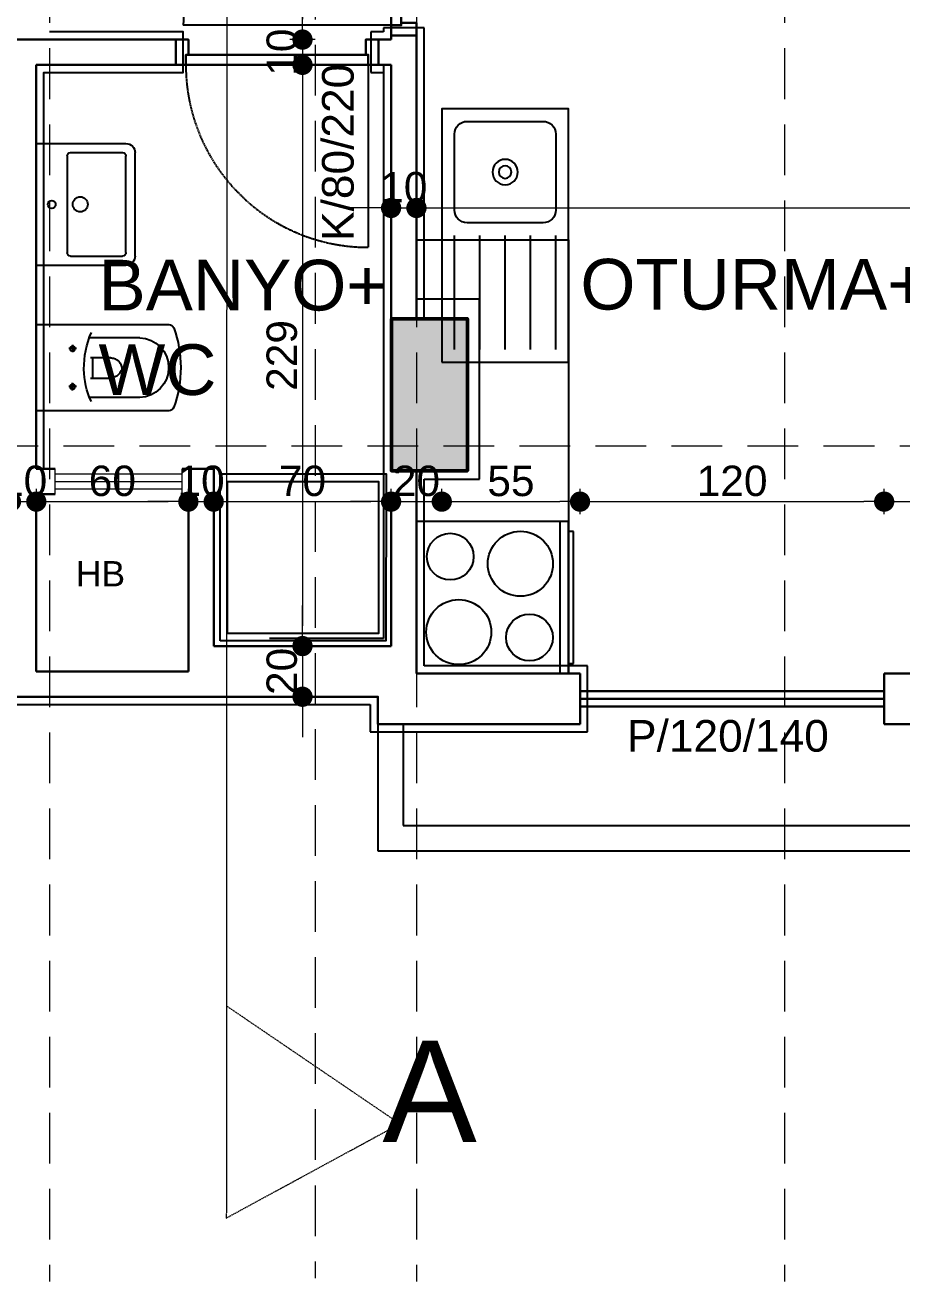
# Model space of a CAD drawing. Header units: millimetres. Extents: x 38129 to 72024, y -56282 to 16512.
# Drawn here: x 51664.1 to 52010.1, y -45279.7 to -44784.6 of the extents above; entities that cross this region are included whole.
import ezdxf

# ---------------------------------------------------------------- set-up
doc = ezdxf.new("R2010")
doc.units = ezdxf.units.MM
doc.linetypes.add('CENTER2', pattern=[1.125, 0.75, -0.125, 0.125, -0.125])
doc.linetypes.add('HIDDEN', pattern=[0.375, 0.25, -0.125])
for name, color, linetype, lineweight in [('AKS', 55, 'HIDDEN', 0), ('COLUMN4', 3, 'Continuous', 50), ('DIŞÖLÇÜ', 37, 'Continuous', 0), ('DUVAR', 255, 'Continuous', 30), ('KAPI', 4, 'Continuous', 30), ('mahal', 7, 'Continuous', 5), ('pencere', 195, 'Continuous', 30), ('pencere+KAPI', 1, 'Continuous', 0), ('TARAMA', 252, 'Continuous', 0), ('ölçü İÇ', 31, 'Continuous', 0)]:
    doc.layers.add(name, color=color, linetype=linetype, lineweight=lineweight)
for name, color, linetype in [('balkon', 171, 'Continuous'), ('HIDDEN', 1, 'HIDDEN'), ('sıva', 41, 'Continuous'), ('tefriş', 42, 'Continuous')]:
    doc.layers.add(name, color=color, linetype=linetype)
doc.styles.add('icdisolcu_yazi', font='arial.ttf')
doc.styles.get("Standard").update_dxf_attribs({"font": 'arial.ttf'})
doc.styles.add('style1', font='arial.ttf')
doc.dimstyles.new('İç Ölçü', dxfattribs={"dimtxt": 12, "dimasz": 8, "dimexe": 5, "dimexo": 0, "dimgap": 2, "dimtad": 1, "dimdec": 0, "dimzin": 12, "dimdsep": 46, "dimtxsty": 'icdisolcu_yazi', "dimblk": 'DOT', "dimcen": 8, "dimdle": 5, "dimclrd": 256, "dimclre": 256, "dimclrt": 7, "dimadec": 0, "dimazin": 3, "dimtfac": 1, "dimtdec": 0, "dimtix": 1, "dimtmove": 2, "dimatfit": 3, "dimldrblk": 'DOT', "dimfxl": 0, "dimtolj": 1, "dimtzin": 0, "dimlwd": -1, "dimlwe": -1, "dimarcsym": 0})

# ---------------------------------------------------------------- blocks, each defined once
blk = doc.blocks.new('duravit-caro-asma-62')
for p, q in [((-458.1, 117.6), (-259.3, 117.6)), ((-387, 1), (-387.6, -2.9)), ((-386.1, 4.7), (-387, 1)), ((-385, 8.2), (-386.1, 4.7)), ((-383.7, 11.7), (-385, 8.2)), ((-382.1, 15), (-383.7, 11.7)), ((-380.3, 18.1), (-382.1, 15)), ((-378.3, 21.1), (-380.3, 18.1)), ((-376.1, 23.8), (-378.3, 21.1)), ((-373.7, 26.4), (-376.1, 23.8)), ((-371.1, 28.7), (-373.7, 26.4)), ((-368.2, 30.8), (-371.1, 28.7)), ((-365.2, 32.7), (-368.2, 30.8)), ((-362, 34.3), (-365.2, 32.7)), ((-358.6, 35.7), (-362, 34.3)), ((-355, 36.8), (-358.6, 35.7)), ((-351.2, 37.5), (-355, 36.8)), ((-347.3, 38), (-351.2, 37.5)), ((-343.1, 38.2), (-347.3, 38)), ((-344.1, 38.2), (-264.1, 38.2)), ((-271.2, 37.2), (-271.2, -41.8)), ((-388, -6.8), (-388.1, -6.8)), ((-388.1, -6.8), (-388, -10.8)), ((-387.6, -2.9), (-388, -6.8)), ((-388, -10.8), (-387.6, -14.7)), ((-387.6, -14.7), (-386.9, -10.6)), ((-386.9, -10.6), (-386, -14.3)), ((-386, -14.3), (-384.8, -10)), ((-384.8, -10), (-383.4, -13.5)), ((-383.4, -13.5), (-381.8, -16.8)), ((-381.8, -16.8), (-379.9, -20)), ((-379.9, -20), (-377.8, -23.1)), ((-377.8, -23.1), (-375.5, -25.9)), ((-375.5, -25.9), (-372.9, -28.5)), ((-372.9, -28.5), (-370.2, -30.9)), ((-370.2, -30.9), (-367.2, -33.1)), ((-367.2, -33.1), (-364.1, -35.1)), ((-364.1, -35.1), (-360.7, -36.7)), ((-360.7, -36.7), (-357.2, -38.2)), ((-357.2, -38.2), (-353.4, -39.3)), ((-353.4, -39.3), (-349.5, -40.1)), ((-349.5, -40.1), (-345.4, -40.6)), ((-345.4, -40.6), (-341.1, -40.8)), ((-264.1, -41.8), (-340.1, -41.8)), ((-458.1, -117.6), (-260.9, -117.6))]:
    blk.add_line(p, q)
at = {"color": 4, "linetype": 'CENTER2', "ltscale": 30}
for p, q in [((-208.9, 75), (-176.5, 75)), ((-193.4, 90.5), (-193.4, 57.4)), ((-208.9, -75), (-176.5, -75)), ((-193.4, -90.5), (-193.4, -57.4))]:
    blk.add_line(p, q, dxfattribs=at)
blk.add_lwpolyline([(-50, 165, 0.414214), (-55, 170), (-573.2, 170, 0.320013), (-592.1, 156.5, 0.178212), (-592.1, -156.5, 0.320013), (-573.2, -170), (-55, -170, 0.414214), (-50, -165)], format="xyb", close=True)
for centre in [(-193.4, 75), (-193.4, -75)]:
    blk.add_circle(centre, 10)
for centre, radius, start, end in [((-454.3, 0), 117.7, 91.839, 268.161), ((-598.4, -3.9), 360.4, 359.6639, 23.2064), ((-541.7, -3.9), 303.7, 334.6873, 359.5949)]:
    blk.add_arc(centre, radius, start, end)
blk = doc.blocks.new('A$C5F901649')
at = {"layer": 'tefriş'}
for p, q in [((0, 0), (0, 29.48)), ((3, 32.48), (37, 32.48)), ((4.12, 29.48), (35.88, 29.48)), ((40, 0), (40, 29.48)), ((2.97, 11.25), (3, 28.35)), ((37.03, 11.25), (37, 28.35)), ((35.91, 10.13), (4.09, 10.13)), ((0, 0), (20, 0)), ((40, 0), (20, 0))]:
    blk.add_line(p, q, dxfattribs=at)
for centre, radius, start, end in [((3, 29.48), 3, 90, 180), ((4.12, 28.35), 1.13, 90, 179.9238), ((35.88, 28.35), 1.13, 0.0762, 90), ((37, 29.48), 3, 0, 90), ((20, 14.45), 2.48, 90, 270), ((20, 14.45), 2.48, 270, 90), ((4.09, 11.25), 1.13, 179.9238, 270), ((35.91, 11.25), 1.13, 270, 0.0762), ((20, 5.05), 1.31, 90, 270), ((20, 5.05), 1.31, 270, 90)]:
    blk.add_arc(centre, radius, start, end, dxfattribs=at)
blk = doc.blocks.new('SINK_100x50')
for p, q in [((95, -10), (50, -10)), ((95, -20), (50, -20)), ((95, -30), (50, -30)), ((95, -40), (50, -40))]:
    blk.add_line(p, q)
blk.add_lwpolyline([(100, -5), (100, -55), (0, -55), (0, -5)], close=True)
blk.add_lwpolyline([(5, -15), (5, -45, 0.414214), (10, -50), (40, -50, 0.414214), (45, -45), (45, -15, 0.414214), (40, -10), (10, -10, 0.414214)], format="xyb", close=True)
blk.add_lwpolyline([(95, -50), (50, -50)])
for radius in [5, 2.5]:
    blk.add_circle((25, -30), radius)
blk = doc.blocks.new('OVEN_60-60')
for p, q in [((60, 0), (0, 0)), ((0, 0), (0, -60)), ((60, -60), (60, 0)), ((0, -56.74), (60, -56.74)), ((0, -60), (60, -60)), ((4, -60), (4, -62)), ((4, -62), (56, -62)), ((56, -62), (56, -60))]:
    blk.add_line(p, q)
for centre, radius in [((16.35, -16.7), 12.84), ((46.12, -13.34), 9.22), ((43.3, -41), 12.84), ((14.22, -44.59), 9.22)]:
    blk.add_circle(centre, radius)
blk = doc.blocks.new('*U8')
for p, q in [((4, 0), (0, 0)), ((76, 0), (80, 0))]:
    blk.add_line(p, q)
blk.add_lwpolyline([(4, 0), (76, 0), (76, -4), (4, -4)], close=True)
for points in [[(0, -9.98), (5, -9.98), (5, -4)], [(80, -9.98), (75, -9.98), (75, -4)]]:
    blk.add_lwpolyline(points)
at = {"layer": 'DUVAR'}
for p, q in [((0, 0), (0, -9.98)), ((80, 0), (80, -9.98))]:
    blk.add_line(p, q, dxfattribs=at)
at = {"layer": 'HIDDEN'}
blk.add_line((4, 0), (4, 72), dxfattribs=at)
blk.add_arc((4, 0), 72, 0, 90, dxfattribs=at)
blk = doc.blocks.new('*U9')
for p, q in [((4, 0), (0, 0)), ((86, 0), (90, 0))]:
    blk.add_line(p, q)
blk.add_lwpolyline([(4, 0), (86, 0), (86, -4), (4, -4)], close=True)
for points in [[(0, -10), (5, -10), (5, -4)], [(90, -10), (85, -10), (85, -4)]]:
    blk.add_lwpolyline(points)
at = {"layer": 'DUVAR'}
for p, q in [((0, 0), (0, -10)), ((90, 0), (90, -10))]:
    blk.add_line(p, q, dxfattribs=at)
at = {"layer": 'HIDDEN'}
blk.add_line((4, 0), (4, 82), dxfattribs=at)
blk.add_arc((4, 0), 82, 360, 90, dxfattribs=at)
blk = doc.blocks.new('_Dot')
at = {"color": 0, "lineweight": -2}
blk.add_line((-0.5, 0), (-1, 0), dxfattribs=at)
at = {"color": 0, "lineweight": 30, "const_width": 0.5}
blk.add_lwpolyline([(-0.25, 0, 1), (0.25, 0, 1)], format="xyb", close=True, dxfattribs=at)
blk = doc.blocks.new('*D1429')
at = {"layer": 'Defpoints', "color": 0, "lineweight": 120, "transparency": 16777216}
for p in [(51773.57, -44670.43), (51773.57, -44790.29), (51803.53, -44790.29)]:
    blk.add_point(p, dxfattribs=at)
at = {"layer": 'ölçü İÇ', "transparency": 16777216}
for p, q in [((51773.57, -44670.43), (51778.57, -44670.43)), ((51778.57, -44790.29), (51768.57, -44790.29))]:
    blk.add_line(p, q, dxfattribs=at)
at = {"layer": 'ölçü İÇ', "linetype": 'Continuous', "transparency": 16777216}
blk.add_line((51773.57, -44678.43), (51773.57, -44782.29), dxfattribs=at)
at = {"layer": 'ölçü İÇ', "transparency": 16777216, "xscale": 8, "yscale": 8, "zscale": 8}
for p, rotation in [((51773.57, -44670.43), 90), ((51773.57, -44790.29), 270)]:
    blk.add_blockref('_Dot', p, dxfattribs=dict(at, rotation=rotation))
at = {"layer": 'ölçü İÇ', "color": 7, "transparency": 16777216, "insert": (51765.45, -44730.36), "char_height": 12, "attachment_point": 5, "rotation": 90, "style": 'icdisolcu_yazi'}
blk.add_mtext('\\A1;120', dxfattribs=at)
blk = doc.blocks.new('*D1430')
at = {"layer": 'Defpoints', "color": 0, "lineweight": 120, "transparency": 16777216}
for p in [(51803.53, -44790.29), (51773.57, -44800.26), (51803.53, -44800.26)]:
    blk.add_point(p, dxfattribs=at)
at = {"layer": 'ölçü İÇ', "linetype": 'Continuous', "transparency": 16777216}
for p, q in [((51773.57, -44782.29), (51773.57, -44774.29)), ((51773.57, -44790.29), (51773.57, -44800.26)), ((51773.57, -44808.26), (51773.57, -44816.26))]:
    blk.add_line(p, q, dxfattribs=at)
at = {"layer": 'ölçü İÇ', "transparency": 16777216}
for p, q in [((51778.57, -44790.29), (51768.57, -44790.29)), ((51778.57, -44800.26), (51768.57, -44800.26))]:
    blk.add_line(p, q, dxfattribs=at)
at = {"layer": 'ölçü İÇ', "transparency": 16777216, "xscale": 8, "yscale": 8, "zscale": 8}
for p, rotation in [((51773.57, -44790.29), 270), ((51773.57, -44800.26), 90)]:
    blk.add_blockref('_Dot', p, dxfattribs=dict(at, rotation=rotation))
at = {"layer": 'ölçü İÇ', "color": 7, "transparency": 16777216, "insert": (51765.45, -44795.27), "char_height": 12, "attachment_point": 5, "rotation": 90, "style": 'icdisolcu_yazi'}
blk.add_mtext('\\A1;10', dxfattribs=at)
blk = doc.blocks.new('*D1431')
at = {"layer": 'Defpoints', "color": 0, "lineweight": 120, "transparency": 16777216}
for p in [(51803.53, -44800.26), (51773.57, -45029.6), (51773.57, -45029.6)]:
    blk.add_point(p, dxfattribs=at)
at = {"layer": 'ölçü İÇ', "transparency": 16777216}
for p, q in [((51778.57, -44800.26), (51768.57, -44800.26)), ((51773.57, -45029.6), (51778.57, -45029.6))]:
    blk.add_line(p, q, dxfattribs=at)
at = {"layer": 'ölçü İÇ', "linetype": 'Continuous', "transparency": 16777216}
blk.add_line((51773.57, -44808.26), (51773.57, -45021.6), dxfattribs=at)
at = {"layer": 'ölçü İÇ', "transparency": 16777216, "xscale": 8, "yscale": 8, "zscale": 8}
for p, rotation in [((51773.57, -44800.26), 90), ((51773.57, -45029.6), 270)]:
    blk.add_blockref('_Dot', p, dxfattribs=dict(at, rotation=rotation))
at = {"layer": 'ölçü İÇ', "color": 7, "transparency": 16777216, "insert": (51765.45, -44914.93), "char_height": 12, "attachment_point": 5, "rotation": 90, "style": 'icdisolcu_yazi'}
blk.add_mtext('\\A1;229', dxfattribs=at)
blk = doc.blocks.new('*D1432')
at = {"layer": 'Defpoints', "color": 0, "lineweight": 120, "transparency": 16777216}
for p in [(51773.57, -45029.6), (51773.57, -45049.6), (51773.57, -45049.6)]:
    blk.add_point(p, dxfattribs=at)
at = {"layer": 'ölçü İÇ', "linetype": 'Continuous', "transparency": 16777216}
for p, q in [((51773.57, -45021.6), (51773.57, -45013.6)), ((51773.57, -45029.6), (51773.57, -45049.6)), ((51773.57, -45057.6), (51773.57, -45065.6))]:
    blk.add_line(p, q, dxfattribs=at)
at = {"layer": 'ölçü İÇ', "transparency": 16777216}
for p, q in [((51773.57, -45029.6), (51778.57, -45029.6)), ((51773.57, -45049.6), (51778.57, -45049.6))]:
    blk.add_line(p, q, dxfattribs=at)
at = {"layer": 'ölçü İÇ', "transparency": 16777216, "xscale": 8, "yscale": 8, "zscale": 8}
for p, rotation in [((51773.57, -45029.6), 270), ((51773.57, -45049.6), 90)]:
    blk.add_blockref('_Dot', p, dxfattribs=dict(at, rotation=rotation))
at = {"layer": 'ölçü İÇ', "color": 7, "transparency": 16777216, "insert": (51765.45, -45039.6), "char_height": 12, "attachment_point": 5, "rotation": 90, "style": 'icdisolcu_yazi'}
blk.add_mtext('\\A1;20', dxfattribs=at)
blk = doc.blocks.new('*D1443')
at = {"layer": 'Defpoints', "color": 0, "lineweight": 120, "transparency": 16777216}
for p in [(51668.53, -44955.2), (51658.53, -44972.61), (51668.53, -44972.61)]:
    blk.add_point(p, dxfattribs=at)
at = {"layer": 'ölçü İÇ', "transparency": 16777216}
for p, q in [((51668.53, -44967.61), (51668.53, -44977.61)), ((51658.53, -44972.61), (51658.53, -44977.61))]:
    blk.add_line(p, q, dxfattribs=at)
at = {"layer": 'ölçü İÇ', "linetype": 'Continuous', "transparency": 16777216}
for p, q in [((51650.53, -44972.61), (51642.53, -44972.61)), ((51658.53, -44972.61), (51668.53, -44972.61)), ((51676.53, -44972.61), (51684.53, -44972.61))]:
    blk.add_line(p, q, dxfattribs=at)
at = {"layer": 'ölçü İÇ', "transparency": 16777216, "xscale": 8, "yscale": 8, "zscale": 8}
blk.add_blockref('_Dot', (51658.53, -44972.61), dxfattribs=at)
at = {"layer": 'ölçü İÇ', "transparency": 16777216, "xscale": 8, "yscale": 8, "zscale": 8, "rotation": 180}
blk.add_blockref('_Dot', (51668.53, -44972.61), dxfattribs=at)
at = {"layer": 'ölçü İÇ', "color": 7, "transparency": 16777216, "insert": (51663.53, -44964.48), "char_height": 12, "attachment_point": 5, "style": 'icdisolcu_yazi'}
blk.add_mtext('\\A1;10', dxfattribs=at)
blk = doc.blocks.new('*D1444')
at = {"layer": 'Defpoints', "color": 0, "lineweight": 120, "transparency": 16777216}
for p in [(51808.53, -44970.75), (51828.53, -44972.61), (51828.53, -44972.61)]:
    blk.add_point(p, dxfattribs=at)
at = {"layer": 'ölçü İÇ', "transparency": 16777216}
for p, q in [((51828.53, -44972.61), (51828.53, -44967.61)), ((51808.53, -44970.75), (51808.53, -44977.61))]:
    blk.add_line(p, q, dxfattribs=at)
at = {"layer": 'ölçü İÇ', "linetype": 'Continuous', "transparency": 16777216}
for p, q in [((51800.53, -44972.61), (51792.53, -44972.61)), ((51808.53, -44972.61), (51828.53, -44972.61)), ((51836.53, -44972.61), (51844.53, -44972.61))]:
    blk.add_line(p, q, dxfattribs=at)
at = {"layer": 'ölçü İÇ', "transparency": 16777216, "xscale": 8, "yscale": 8, "zscale": 8}
blk.add_blockref('_Dot', (51808.53, -44972.61), dxfattribs=at)
at = {"layer": 'ölçü İÇ', "transparency": 16777216, "xscale": 8, "yscale": 8, "zscale": 8, "rotation": 180}
blk.add_blockref('_Dot', (51828.53, -44972.61), dxfattribs=at)
at = {"layer": 'ölçü İÇ', "color": 7, "transparency": 16777216, "insert": (51818.53, -44964.48), "char_height": 12, "attachment_point": 5, "style": 'icdisolcu_yazi'}
blk.add_mtext('\\A1;20', dxfattribs=at)
blk = doc.blocks.new('*D1445')
at = {"layer": 'Defpoints', "color": 0, "lineweight": 120, "transparency": 16777216}
for p in [(51828.53, -44972.61), (51883.09, -44972.61), (51883.09, -45040.43)]:
    blk.add_point(p, dxfattribs=at)
at = {"layer": 'ölçü İÇ', "transparency": 16777216}
for p, q in [((51828.53, -44972.61), (51828.53, -44967.61)), ((51883.09, -44977.61), (51883.09, -44967.61))]:
    blk.add_line(p, q, dxfattribs=at)
at = {"layer": 'ölçü İÇ', "linetype": 'Continuous', "transparency": 16777216}
blk.add_line((51836.53, -44972.61), (51875.09, -44972.61), dxfattribs=at)
at = {"layer": 'ölçü İÇ', "transparency": 16777216, "xscale": 8, "yscale": 8, "zscale": 8, "rotation": 180}
blk.add_blockref('_Dot', (51828.53, -44972.61), dxfattribs=at)
at = {"layer": 'ölçü İÇ', "transparency": 16777216, "xscale": 8, "yscale": 8, "zscale": 8}
blk.add_blockref('_Dot', (51883.09, -44972.61), dxfattribs=at)
at = {"layer": 'ölçü İÇ', "color": 7, "transparency": 16777216, "insert": (51855.81, -44964.51), "char_height": 12, "attachment_point": 5, "style": 'icdisolcu_yazi'}
blk.add_mtext('\\A1;55', dxfattribs=at)
blk = doc.blocks.new('*D1446')
at = {"layer": 'Defpoints', "color": 0, "lineweight": 120, "transparency": 16777216}
for p in [(52003.09, -44972.61), (51883.09, -45040.43), (52003.09, -45040.43)]:
    blk.add_point(p, dxfattribs=at)
at = {"layer": 'ölçü İÇ', "transparency": 16777216}
for p, q in [((51883.09, -44977.61), (51883.09, -44967.61)), ((52003.09, -44977.61), (52003.09, -44967.61))]:
    blk.add_line(p, q, dxfattribs=at)
at = {"layer": 'ölçü İÇ', "linetype": 'Continuous', "transparency": 16777216}
blk.add_line((51891.09, -44972.61), (51995.09, -44972.61), dxfattribs=at)
at = {"layer": 'ölçü İÇ', "transparency": 16777216, "xscale": 8, "yscale": 8, "zscale": 8, "rotation": 180}
blk.add_blockref('_Dot', (51883.09, -44972.61), dxfattribs=at)
at = {"layer": 'ölçü İÇ', "transparency": 16777216, "xscale": 8, "yscale": 8, "zscale": 8}
blk.add_blockref('_Dot', (52003.09, -44972.61), dxfattribs=at)
at = {"layer": 'ölçü İÇ', "color": 7, "transparency": 16777216, "insert": (51943.09, -44964.48), "char_height": 12, "attachment_point": 5, "style": 'icdisolcu_yazi'}
blk.add_mtext('\\A1;120', dxfattribs=at)
blk = doc.blocks.new('*D1447')
at = {"layer": 'Defpoints', "color": 0, "lineweight": 120, "transparency": 16777216}
for p in [(52318.7, -44972.61), (52318.7, -45030.43), (52003.09, -45040.43)]:
    blk.add_point(p, dxfattribs=at)
at = {"layer": 'ölçü İÇ', "transparency": 16777216}
for p, q in [((52003.09, -44977.61), (52003.09, -44967.61)), ((52318.7, -44977.61), (52318.7, -44967.61))]:
    blk.add_line(p, q, dxfattribs=at)
at = {"layer": 'ölçü İÇ', "linetype": 'Continuous', "transparency": 16777216}
blk.add_line((52011.09, -44972.61), (52310.7, -44972.61), dxfattribs=at)
at = {"layer": 'ölçü İÇ', "transparency": 16777216, "xscale": 8, "yscale": 8, "zscale": 8, "rotation": 180}
blk.add_blockref('_Dot', (52003.09, -44972.61), dxfattribs=at)
at = {"layer": 'ölçü İÇ', "transparency": 16777216, "xscale": 8, "yscale": 8, "zscale": 8}
blk.add_blockref('_Dot', (52318.7, -44972.61), dxfattribs=at)
at = {"layer": 'ölçü İÇ', "color": 7, "transparency": 16777216, "insert": (52160.9, -44964.48), "char_height": 12, "attachment_point": 5, "style": 'icdisolcu_yazi'}
blk.add_mtext('\\A1;316', dxfattribs=at)
blk = doc.blocks.new('*D1448')
at = {"layer": 'Defpoints', "color": 0, "lineweight": 120, "transparency": 16777216}
for p in [(51808.53, -44856.73), (51818.53, -44856.73), (51818.53, -44856.73)]:
    blk.add_point(p, dxfattribs=at)
at = {"layer": 'ölçü İÇ', "transparency": 16777216}
for p, q in [((51808.53, -44856.73), (51808.53, -44851.73)), ((51818.53, -44856.73), (51818.53, -44851.73))]:
    blk.add_line(p, q, dxfattribs=at)
at = {"layer": 'ölçü İÇ', "linetype": 'Continuous', "transparency": 16777216}
for p, q in [((51800.53, -44856.73), (51792.53, -44856.73)), ((51808.53, -44856.73), (51818.53, -44856.73)), ((51826.53, -44856.73), (51834.53, -44856.73))]:
    blk.add_line(p, q, dxfattribs=at)
at = {"layer": 'ölçü İÇ', "transparency": 16777216, "xscale": 8, "yscale": 8, "zscale": 8}
blk.add_blockref('_Dot', (51808.53, -44856.73), dxfattribs=at)
at = {"layer": 'ölçü İÇ', "transparency": 16777216, "xscale": 8, "yscale": 8, "zscale": 8, "rotation": 180}
blk.add_blockref('_Dot', (51818.53, -44856.73), dxfattribs=at)
at = {"layer": 'ölçü İÇ', "color": 7, "transparency": 16777216, "insert": (51813.53, -44848.6), "char_height": 12, "attachment_point": 5, "style": 'icdisolcu_yazi'}
blk.add_mtext('\\A1;10', dxfattribs=at)
blk = doc.blocks.new('*D1449')
at = {"layer": 'Defpoints', "color": 0, "lineweight": 120, "transparency": 16777216}
for p in [(51818.53, -44856.73), (52318.7, -44856.73), (52318.7, -44905.74)]:
    blk.add_point(p, dxfattribs=at)
at = {"layer": 'ölçü İÇ', "transparency": 16777216}
for p, q in [((51818.53, -44856.73), (51818.53, -44851.73)), ((52318.7, -44861.73), (52318.7, -44851.73))]:
    blk.add_line(p, q, dxfattribs=at)
at = {"layer": 'ölçü İÇ', "linetype": 'Continuous', "transparency": 16777216}
blk.add_line((51826.53, -44856.73), (52310.7, -44856.73), dxfattribs=at)
at = {"layer": 'ölçü İÇ', "transparency": 16777216, "xscale": 8, "yscale": 8, "zscale": 8, "rotation": 180}
blk.add_blockref('_Dot', (51818.53, -44856.73), dxfattribs=at)
at = {"layer": 'ölçü İÇ', "transparency": 16777216, "xscale": 8, "yscale": 8, "zscale": 8}
blk.add_blockref('_Dot', (52318.7, -44856.73), dxfattribs=at)
at = {"layer": 'ölçü İÇ', "color": 7, "transparency": 16777216, "insert": (52068.62, -44848.6), "char_height": 12, "attachment_point": 5, "style": 'icdisolcu_yazi'}
blk.add_mtext('\\A1;500', dxfattribs=at)
blk = doc.blocks.new('*D1744')
at = {"layer": 'Defpoints', "color": 0, "lineweight": 120, "transparency": 16777216}
for p in [(51668.53, -44955.2), (51728.53, -44972.61), (51728.53, -44977.16)]:
    blk.add_point(p, dxfattribs=at)
at = {"layer": 'ölçü İÇ', "transparency": 16777216}
for p, q in [((51668.53, -44967.61), (51668.53, -44977.61)), ((51728.53, -44977.16), (51728.53, -44967.61))]:
    blk.add_line(p, q, dxfattribs=at)
at = {"layer": 'ölçü İÇ', "linetype": 'Continuous', "transparency": 16777216}
blk.add_line((51676.53, -44972.61), (51720.53, -44972.61), dxfattribs=at)
at = {"layer": 'ölçü İÇ', "transparency": 16777216, "xscale": 8, "yscale": 8, "zscale": 8, "rotation": 180}
blk.add_blockref('_Dot', (51668.53, -44972.61), dxfattribs=at)
at = {"layer": 'ölçü İÇ', "transparency": 16777216, "xscale": 8, "yscale": 8, "zscale": 8}
blk.add_blockref('_Dot', (51728.53, -44972.61), dxfattribs=at)
at = {"layer": 'ölçü İÇ', "color": 7, "transparency": 16777216, "insert": (51698.53, -44964.48), "char_height": 12, "attachment_point": 5, "style": 'icdisolcu_yazi'}
blk.add_mtext('\\A1;60', dxfattribs=at)
blk = doc.blocks.new('*D1745')
at = {"layer": 'Defpoints', "color": 0, "lineweight": 120, "transparency": 16777216}
for p in [(51728.53, -44977.16), (51738.53, -44972.61), (51738.53, -44977.16)]:
    blk.add_point(p, dxfattribs=at)
at = {"layer": 'ölçü İÇ', "transparency": 16777216}
for p, q in [((51728.53, -44977.16), (51728.53, -44967.61)), ((51738.53, -44977.16), (51738.53, -44967.61))]:
    blk.add_line(p, q, dxfattribs=at)
at = {"layer": 'ölçü İÇ', "linetype": 'Continuous', "transparency": 16777216}
for p, q in [((51720.53, -44972.61), (51712.53, -44972.61)), ((51728.53, -44972.61), (51738.53, -44972.61)), ((51746.53, -44972.61), (51754.53, -44972.61))]:
    blk.add_line(p, q, dxfattribs=at)
at = {"layer": 'ölçü İÇ', "transparency": 16777216, "xscale": 8, "yscale": 8, "zscale": 8}
blk.add_blockref('_Dot', (51728.53, -44972.61), dxfattribs=at)
at = {"layer": 'ölçü İÇ', "transparency": 16777216, "xscale": 8, "yscale": 8, "zscale": 8, "rotation": 180}
blk.add_blockref('_Dot', (51738.53, -44972.61), dxfattribs=at)
at = {"layer": 'ölçü İÇ', "color": 7, "transparency": 16777216, "insert": (51733.53, -44964.48), "char_height": 12, "attachment_point": 5, "style": 'icdisolcu_yazi'}
blk.add_mtext('\\A1;10', dxfattribs=at)
blk = doc.blocks.new('*D1746')
at = {"layer": 'Defpoints', "color": 0, "lineweight": 120, "transparency": 16777216}
for p in [(51738.53, -44977.16), (51808.53, -44972.61), (51808.53, -44977.61)]:
    blk.add_point(p, dxfattribs=at)
at = {"layer": 'ölçü İÇ', "transparency": 16777216}
for p, q in [((51738.53, -44977.16), (51738.53, -44967.61)), ((51808.53, -44977.61), (51808.53, -44967.61))]:
    blk.add_line(p, q, dxfattribs=at)
at = {"layer": 'ölçü İÇ', "linetype": 'Continuous', "transparency": 16777216}
blk.add_line((51746.53, -44972.61), (51800.53, -44972.61), dxfattribs=at)
at = {"layer": 'ölçü İÇ', "transparency": 16777216, "xscale": 8, "yscale": 8, "zscale": 8, "rotation": 180}
blk.add_blockref('_Dot', (51738.53, -44972.61), dxfattribs=at)
at = {"layer": 'ölçü İÇ', "transparency": 16777216, "xscale": 8, "yscale": 8, "zscale": 8}
blk.add_blockref('_Dot', (51808.53, -44972.61), dxfattribs=at)
at = {"layer": 'ölçü İÇ', "color": 7, "transparency": 16777216, "insert": (51773.53, -44964.48), "char_height": 12, "attachment_point": 5, "style": 'icdisolcu_yazi'}
blk.add_mtext('\\A1;70', dxfattribs=at)
blk = doc.blocks.new('wertertw')
at = {"layer": 'TARAMA', "lineweight": -3}
h = blk.add_hatch(dxfattribs=at)
h.set_pattern_fill('ANSI33', color=256, scale=2.5, style=0)
h.set_pattern_definition([(45, (-86643.698, -32547.66), (-11.2253202, 11.2253202), []), (45, (-86632.472, -32547.66), (-11.2253202, 11.2253202), [7.9375, -3.96875])])
h.paths.add_polyline_path([(-616.25, 351.94), (-616.25, -88.06), (-306.25, -88.06), (-306.25, -68.06), (-596.25, -68.06), (-596.25, 331.94), (-306.25, 331.94), (-306.25, 351.94)])
h.paths.add_polyline_path([(38.75, -338.06), (78.75, -338.06), (78.75, -378.06), (38.75, -378.06)])
h.paths.add_polyline_path([(-471.25, -318.06), (-441.25, -318.06), (-441.25, -378.06), (-471.25, -378.06)])
h.paths.add_polyline_path([(-961.25, -318.06), (-931.25, -318.06), (-931.25, -378.06), (-961.25, -378.06)])
h.paths.add_polyline_path([(343.75, -163.06), (413.75, -163.06), (413.75, -198.06), (343.75, -198.06)])
h.paths.add_polyline_path([(8.75, -163.06), (78.75, -163.06), (78.75, -198.06), (8.75, -198.06)])
h.paths.add_polyline_path([(-1036.25, -148.06), (-906.25, -148.06), (-906.25, -178.06), (-1036.25, -178.06)])
h.paths.add_polyline_path([(-976.25, 256.94), (-916.25, 256.94), (-916.25, 226.94), (-976.25, 226.94)])
h.paths.add_polyline_path([(343.75, 459.44), (413.75, 459.44), (413.75, 424.44), (343.75, 424.44)])
h.paths.add_polyline_path([(8.75, 459.44), (78.75, 459.44), (78.75, 424.44), (8.75, 424.44)])
h.paths.add_polyline_path([(-616.25, 531.94), (-306.25, 531.94), (-306.25, 511.94), (-616.25, 511.94)])
h.paths.add_polyline_path([(-976.25, 656.94), (-916.25, 656.94), (-916.25, 626.94), (-976.25, 626.94)])
h.paths.add_polyline_path([(-616.25, 971.94), (-306.25, 971.94), (-306.25, 951.94), (-616.25, 951.94)])
h.paths.add_polyline_path([(343.75, 1081.94), (413.75, 1081.94), (413.75, 1046.94), (343.75, 1046.94)])
h.paths.add_polyline_path([(8.75, 1081.94), (78.75, 1081.94), (78.75, 1046.94), (8.75, 1046.94)])
h.paths.add_polyline_path([(-1036.25, 1061.94), (-906.25, 1061.94), (-906.25, 1031.94), (-1036.25, 1031.94)])
h.paths.add_polyline_path([(-931.25, 1286.94), (-901.25, 1286.94), (-901.25, 1226.94), (-931.25, 1226.94)])
h.paths.add_polyline_path([(68.75, 1332.04), (108.75, 1332.04), (108.75, 1292.04), (68.75, 1292.04)])
h.paths.add_polyline_path([(-511.25, 1332.04), (-481.25, 1332.04), (-481.25, 1252.04), (-511.25, 1252.04)])
at = {"layer": 'COLUMN4', "color": 3}
blk.add_lwpolyline([(-471.25, -318.06), (-441.25, -318.06), (-441.25, -378.06), (-471.25, -378.06)], close=True, dxfattribs=at)

msp = doc.modelspace()

# ---------------------------------------------------------------- linework, layer by layer
at = {"layer": 'AKS', "ltscale": 80}
for p, q in [((51778.53, -42902.39), (51778.53, -45279.02)), ((51673.68, -42903.74), (51673.68, -45280.38)), ((51818.53, -42903.74), (51818.53, -45280.38)), ((51963.73, -42903.74), (51963.73, -45280.38)), ((53019.21, -44950.75), (50939.02, -44950.75))]:
    msp.add_line(p, q, dxfattribs=at)
at = {"layer": 'balkon'}
for p, q in [((51803.32, -45060.42), (51803.32, -45110.42)), ((51813.32, -45060.42), (51813.32, -45100.42)), ((51813.32, -45100.42), (52028.64, -45100.42)), ((51963.73, -45100.42), (51992.58, -45100.42)), ((51803.32, -45110.42), (52018.64, -45110.42))]:
    msp.add_line(p, q, dxfattribs=at)
at = {"layer": 'DIŞÖLÇÜ'}
for p, q in [((51676.03, -44969.6), (51676.03, -44959.6)), ((51676.03, -44961.6), (51726.03, -44961.6)), ((51701.03, -44969.6), (51701.03, -44959.6)), ((51726.03, -44969.6), (51726.03, -44959.6)), ((51676.03, -44964.6), (51726.03, -44964.6)), ((51676.03, -44967.6), (51726.03, -44967.6))]:
    msp.add_line(p, q, dxfattribs=at)
at = {"layer": 'DUVAR'}
for p, q in [((51808.53, -44790.29), (51808.53, -44788.65)), ((51808.53, -44788.65), (51818.53, -44788.65)), ((51818.53, -44817.32), (51818.53, -44788.65)), ((51640.53, -44790.29), (51728.53, -44790.29)), ((51798.53, -44790.29), (51808.53, -44790.29)), ((51668.53, -44800.26), (51727.53, -44800.26)), ((51668.53, -44800.26), (51668.53, -44959.6)), ((51798.53, -44800.26), (51808.53, -44800.26)), ((51808.53, -44800.26), (51808.53, -44938.21)), ((51818.53, -44809.29), (51818.53, -44900.43)), ((51676.03, -44959.6), (51668.53, -44959.6)), ((51738.53, -44959.6), (51726.03, -44959.6)), ((51738.53, -45029.6), (51738.53, -44959.6)), ((51818.53, -44960.75), (51818.53, -45040.43)), ((51668.53, -44969.6), (51668.53, -45039.6)), ((51676.03, -44969.6), (51668.53, -44969.6)), ((51728.53, -44969.6), (51726.03, -44969.6)), ((51728.53, -45039.6), (51728.53, -44969.6)), ((51808.53, -44970.75), (51808.53, -45029.6)), ((51738.59, -45029.6), (51808.53, -45029.6)), ((51668.53, -45039.6), (51713.53, -45039.6)), ((51668.53, -45039.6), (51728.53, -45039.6)), ((51883.09, -45060.42), (51883.09, -45040.43)), ((52003.09, -45060.42), (52003.09, -45040.43)), ((51883.09, -45060.42), (51803.32, -45060.42)), ((52068.28, -45060.42), (52003.09, -45060.42))]:
    msp.add_line(p, q, dxfattribs=at)
for points in [[(51883.09, -45040.43), (51818.53, -45040.43)], [(52318.7, -45040.43), (52003.09, -45040.43)], [(51658.53, -45049.6), (51803.32, -45049.6)], [(51803.32, -45060.42), (51803.32, -45049.6), (51763.53, -45049.6)]]:
    msp.add_lwpolyline(points, dxfattribs=at)
at = {"layer": 'pencere'}
for p, q in [((52003.09, -45047.42), (51883.09, -45047.42)), ((52003.09, -45050.42), (51883.09, -45050.42)), ((52003.09, -45053.42), (51883.09, -45053.42))]:
    msp.add_line(p, q, dxfattribs=at)
at = {"layer": 'pencere+KAPI', "linetype": 'HIDDEN'}
msp.add_line((51744.36, -42952.22), (51743.51, -45255.28), dxfattribs=at)
msp.add_lwpolyline([(51743.51, -45255.28), (51811.98, -45218.11), (51743.54, -45171.58)], dxfattribs=at)
at = {"layer": 'sıva'}
for p, q in [((51805.53, -44787.29), (51800.53, -44787.29)), ((51800.53, -44787.29), (51800.53, -44803.26)), ((51805.53, -44785.65), (51805.53, -44787.29)), ((51821.53, -44785.65), (51805.53, -44785.65)), ((51821.53, -44814.32), (51821.53, -44785.65)), ((51800.53, -44803.26), (51805.53, -44803.26)), ((51805.53, -44800.26), (51805.5, -45026.6)), ((51821.53, -44900.43), (51821.53, -44809.29)), ((51843.4, -44892.75), (51818.53, -44892.75)), ((51843.4, -44963.75), (51843.4, -44892.75)), ((51821.53, -45037.43), (51821.53, -44963.75)), ((51821.53, -44963.75), (51843.4, -44963.75)), ((51805.5, -45026.6), (51760.53, -45026.6)), ((51886.09, -45037.43), (51821.53, -45037.43)), ((51886.09, -45063.42), (51886.09, -45037.43)), ((51760.53, -45052.6), (51800.32, -45052.6)), ((51800.32, -45052.6), (51800.32, -45063.42)), ((51800.32, -45063.42), (51886.09, -45063.42))]:
    msp.add_line(p, q, dxfattribs=at)
for points in [[(51671.53, -44959.6), (51671.53, -44803.26), (51726.53, -44803.26), (51726.53, -44787.29), (51673.68, -44787.27)], [(51655.53, -45052.6), (51760.53, -45052.6)]]:
    msp.add_lwpolyline(points, dxfattribs=at)
at = {"layer": 'tefriş', "color": 3, "lineweight": 15}
msp.add_lwpolyline([(52803.5, -44430.43), (52803.5, -44780.44), (52623.67, -44780.44), (52623.67, -44775.44), (52468.53, -44775.44), (52468.53, -45110.42), (52333.7, -45110.42), (52333.7, -45110.42), (51803.32, -45110.42), (51803.32, -45049.6), (51333.53, -45049.6), (51333.67, -44960.75), (51248.53, -44960.75), (51248.53, -44760.43), (51243.67, -44760.43), (51243.67, -44759.6), (51183.52, -44759.6), (51183.52, -43521.26)], dxfattribs=at)
at = {"layer": 'tefriş'}
msp.add_lwpolyline([(51818.53, -44869.29), (51878.53, -44869.29), (51878.53, -45040.43)], dxfattribs=at)
for points in [[(51741.04, -45027.6), (51741.04, -44961.6), (51806.55, -44961.6), (51806.5, -45027.6)], [(51744.03, -45024.6), (51744.03, -44964.6), (51803.55, -44964.6), (51803.5, -45024.6)]]:
    msp.add_lwpolyline(points, close=True, dxfattribs=at)

# ---------------------------------------------------------------- block references
at = {"layer": 'DIŞÖLÇÜ'}
msp.add_blockref('wertertw', (52279.92, -44582.37), dxfattribs=at)
at = {"layer": 'KAPI'}
for name, p, rotation in [('*U9', (51808.53, -44788.65), 90), ('*U8', (51803.53, -44800.26), 180)]:
    msp.add_blockref(name, p, dxfattribs=dict(at, rotation=rotation))
at = {"layer": 'tefriş', "xscale": -1, "rotation": 90}
msp.add_blockref('SINK_100x50', (51823.53, -44817.57), dxfattribs=at)
at = {"layer": 'tefriş', "xscale": -1.199999999953434, "yscale": 1.200000000186265, "zscale": 1.199999999999999, "rotation": 270}
msp.add_blockref('A$C5F901649', (51668.53, -44879.31), dxfattribs=at)
at = {"layer": 'tefriş', "xscale": -0.09999999997671699, "yscale": 0.1000000000931323, "zscale": 0.1}
msp.add_blockref('duravit-caro-asma-62', (51663.53, -44919.73), dxfattribs=at)
at = {"layer": 'tefriş', "rotation": 90}
msp.add_blockref('OVEN_60-60', (51818.53, -45040.43), dxfattribs=at)

# ---------------------------------------------------------------- texts
at = {"layer": 'DIŞÖLÇÜ', "insert": (51684.16, -44996.05), "char_height": 10, "attachment_point": 1}
msp.add_mtext_dynamic_manual_height_columns('HB', width=16.4678, gutter_width=12.5, heights=[0], dxfattribs=at)
at = {"layer": 'mahal', "char_height": 20, "attachment_point": 1}
for s, width, insert in [('BANYO+\\PWC', 250.3432, (51693.07, -44877.18)), ('OTURMA+MUTFAK', 77.279, (51883.22, -44876.82))]:
    msp.add_mtext_dynamic_manual_height_columns(s, width=width, gutter_width=12.5, heights=[0], dxfattribs=dict(at, insert=insert))
at = {"layer": 'pencere+KAPI', "char_height": 12.5, "width": 27.0954, "attachment_point": 3, "style": 'style1'}
for s, insert, rotation in [('K/80/220', (51781.25, -44799.84), 90), ('P/120/140', (51981.25, -45058.78), 360)]:
    msp.add_mtext(s, dxfattribs=dict(at, insert=insert, rotation=rotation))
at = {"layer": 'pencere+KAPI', "linetype": 'HIDDEN', "insert": (51805.13, -45185.29), "char_height": 40, "width": 1884.4985, "attachment_point": 1, "rotation": 359.9573}
msp.add_mtext('A', dxfattribs=at)

# ---------------------------------------------------------------- dimensions: what is measured, and where the dimension line sits
at = {"layer": 'ölçü İÇ'}
for base, p1, p2, picture, middle in [((51773.57, -44790.29), (51773.57, -44670.43), (51803.53, -44790.29), '*D1429', (51765.45, -44730.36)), ((51773.57, -44800.26), (51803.53, -44790.29), (51803.53, -44800.26), '*D1430', (51765.45, -44795.27)), ((51773.57, -45029.6), (51803.53, -44800.26), (51773.57, -45029.6), '*D1431', (51765.45, -44914.93)), ((51773.57, -45049.6), (51773.57, -45029.6), (51773.57, -45049.6), '*D1432', (51765.45, -45039.6))]:
    dim = msp.add_linear_dim(base=base, p1=p1, p2=p2, angle=90, dimstyle='İç Ölçü', dxfattribs=at)
    dim.commit()
    dim.dimension.update_dxf_attribs({"geometry": picture, "text_midpoint": middle})
for base, p1, p2, picture, middle in [((51818.53, -44856.73), (51808.53, -44856.73), (51818.53, -44856.73), '*D1448', (51813.53, -44848.6)), ((52318.7, -44856.73), (51818.53, -44856.73), (52318.7, -44905.74), '*D1449', (52068.62, -44848.6)), ((51668.53, -44972.61), (51658.53, -44972.61), (51668.53, -44955.2), '*D1443', (51663.53, -44964.48)), ((51728.53, -44972.61), (51668.53, -44955.2), (51728.53, -44977.16), '*D1744', (51698.53, -44964.48)), ((51738.53, -44972.61), (51728.53, -44977.16), (51738.53, -44977.16), '*D1745', (51733.53, -44964.48)), ((51808.53, -44972.61), (51738.53, -44977.16), (51808.53, -44977.61), '*D1746', (51773.53, -44964.48)), ((51828.53, -44972.61), (51808.53, -44970.75), (51828.53, -44972.61), '*D1444', (51818.53, -44964.48)), ((51883.09, -44972.61), (51828.53, -44972.61), (51883.09, -45040.43), '*D1445', (51855.81, -44964.51)), ((52003.09, -44972.61), (51883.09, -45040.43), (52003.09, -45040.43), '*D1446', (51943.09, -44964.48)), ((52318.7, -44972.61), (52003.09, -45040.43), (52318.7, -45030.43), '*D1447', (52160.9, -44964.48))]:
    dim = msp.add_linear_dim(base=base, p1=p1, p2=p2, dimstyle='İç Ölçü', dxfattribs=at)
    dim.commit()
    dim.dimension.update_dxf_attribs({"geometry": picture, "text_midpoint": middle})

doc.saveas('drawing.dxf')
